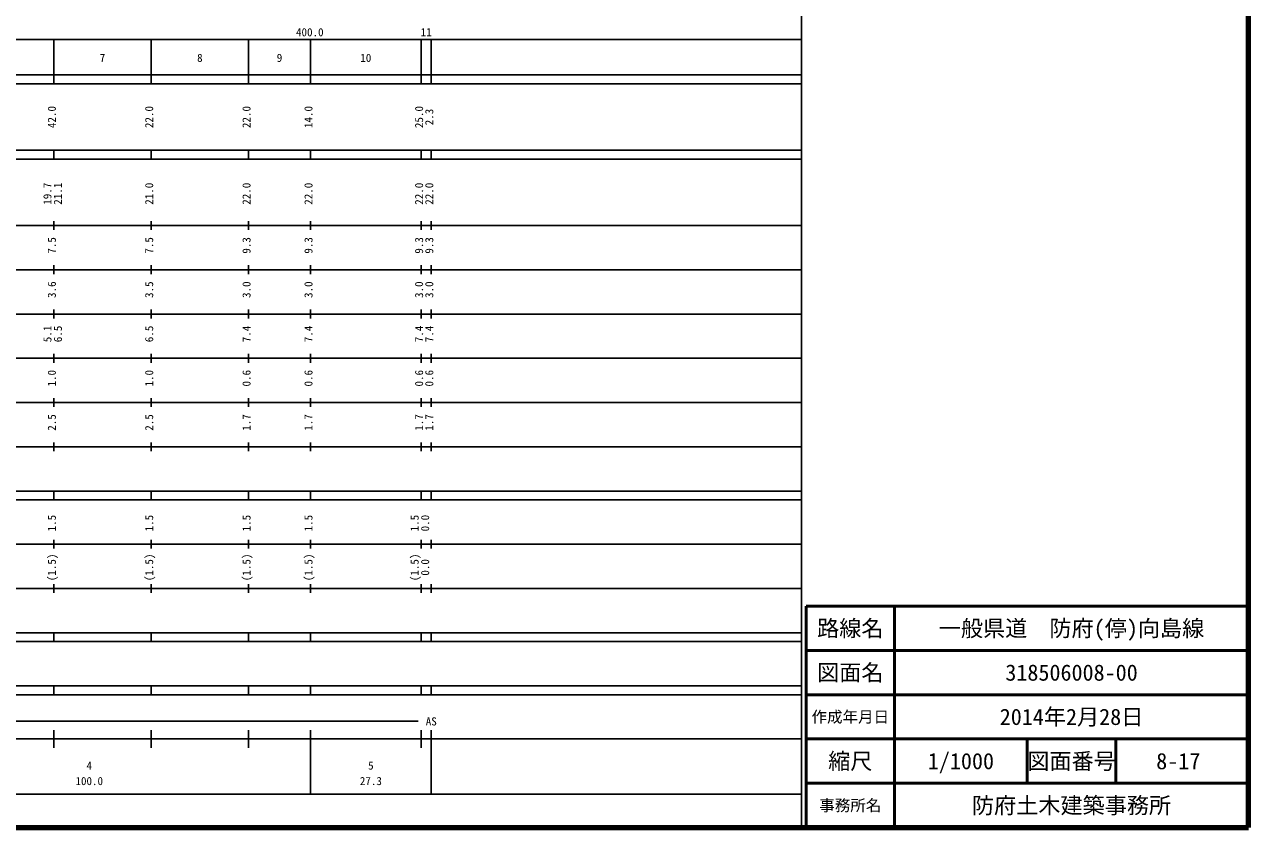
# Model space of a CAD drawing. Units: millimetres on the paper, enlarged 1000 times. Extents: x 40000 to 680000, y 20000 to 380000.
# Drawn here: x 403361 to 680000, y 20000 to 201407 of the extents above; entities that cross this region are included whole.
import ezdxf
from ezdxf.enums import TextEntityAlignment as Align

# ---------------------------------------------------------------- set-up
doc = ezdxf.new("R2010")
doc.units = ezdxf.units.MM
doc.header["$LTSCALE"] = 1000
for name, color, linetype, lineweight in [('M-TTL', 2, 'Continuous', 140), ('M-TTL-BAND', 7, 'Continuous', 25), ('M-TTL-FRAM', 2, 'Continuous', 50), ('M-TTL-LINE', 7, 'Continuous', 50)]:
    doc.layers.add(name, color=color, linetype=linetype, lineweight=lineweight)
doc.layers.add('M-TTL-TXT', color=7, linetype='Continuous')
doc.styles.add('ＭＳ ゴシック', font='')
doc.styles.get('ＭＳ ゴシック').set_extended_font_data('MS Gothic')

msp = doc.modelspace()

# ---------------------------------------------------------------- linework, layer by layer
at = {"layer": 'M-TTL'}
for p, q in [((680000, 20000), (680000, 380000)), ((40000, 20000), (680000, 20000))]:
    msp.add_line(p, q, dxfattribs=at)
at = {"layer": 'M-TTL-BAND'}
for p, q in [((579000, 20000), (579000, 370000)), ((68000, 198000), (579000, 198000)), ((410000, 188000), (410000, 198000)), ((432000, 188000), (432000, 198000)), ((454000, 188000), (454000, 198000)), ((468000, 188000), (468000, 198000)), ((493000, 188000), (493000, 198000)), ((495300, 188000), (495300, 198000)), ((40000, 190000), (579000, 190000)), ((40000, 188000), (579000, 188000)), ((40000, 173000), (579000, 173000)), ((410000, 171000), (410000, 173000)), ((432000, 171000), (432000, 173000)), ((454000, 171000), (454000, 173000)), ((468000, 171000), (468000, 173000)), ((493000, 171000), (493000, 173000)), ((495300, 171000), (495300, 173000)), ((40000, 171000), (579000, 171000)), ((40000, 156000), (579000, 156000)), ((410000, 155000), (410000, 157000)), ((432000, 155000), (432000, 157000)), ((454000, 155000), (454000, 157000)), ((468000, 155000), (468000, 157000)), ((493000, 155000), (493000, 157000)), ((495300, 155000), (495300, 157000)), ((410000, 145000), (410000, 147000)), ((432000, 145000), (432000, 147000)), ((454000, 145000), (454000, 147000)), ((468000, 145000), (468000, 147000)), ((493000, 145000), (493000, 147000)), ((495300, 145000), (495300, 147000)), ((46000, 146000), (579000, 146000)), ((52000, 136000), (579000, 136000)), ((410000, 135000), (410000, 137000)), ((432000, 135000), (432000, 137000)), ((454000, 135000), (454000, 137000)), ((468000, 135000), (468000, 137000)), ((493000, 135000), (493000, 137000)), ((495300, 135000), (495300, 137000)), ((46000, 126000), (579000, 126000)), ((410000, 125000), (410000, 127000)), ((432000, 125000), (432000, 127000)), ((454000, 125000), (454000, 127000)), ((468000, 125000), (468000, 127000)), ((493000, 125000), (493000, 127000)), ((495300, 125000), (495300, 127000)), ((410000, 115000), (410000, 117000)), ((432000, 115000), (432000, 117000)), ((454000, 115000), (454000, 117000)), ((468000, 115000), (468000, 117000)), ((493000, 115000), (493000, 117000)), ((495300, 115000), (495300, 117000)), ((52000, 116000), (579000, 116000)), ((46000, 106000), (579000, 106000)), ((410000, 105000), (410000, 107000)), ((432000, 105000), (432000, 107000)), ((454000, 105000), (454000, 107000)), ((468000, 105000), (468000, 107000)), ((493000, 105000), (493000, 107000)), ((495300, 105000), (495300, 107000)), ((40000, 96000), (579000, 96000)), ((410000, 94000), (410000, 96000)), ((432000, 94000), (432000, 96000)), ((454000, 94000), (454000, 96000)), ((468000, 94000), (468000, 96000)), ((493000, 94000), (493000, 96000)), ((495300, 94000), (495300, 96000)), ((40000, 94000), (579000, 94000)), ((49000, 84000), (579000, 84000)), ((410000, 83000), (410000, 85000)), ((432000, 83000), (432000, 85000)), ((454000, 83000), (454000, 85000)), ((468000, 83000), (468000, 85000)), ((493000, 83000), (493000, 85000)), ((495300, 83000), (495300, 85000)), ((410000, 73000), (410000, 75000)), ((432000, 73000), (432000, 75000)), ((454000, 73000), (454000, 75000)), ((468000, 73000), (468000, 75000)), ((493000, 73000), (493000, 75000)), ((495300, 73000), (495300, 75000)), ((40000, 74000), (579000, 74000)), ((40000, 64000), (579000, 64000)), ((410000, 62000), (410000, 64000)), ((432000, 62000), (432000, 64000)), ((454000, 62000), (454000, 64000)), ((468000, 62000), (468000, 64000)), ((493000, 62000), (493000, 64000)), ((495300, 62000), (495300, 64000)), ((40000, 62000), (579000, 62000)), ((40000, 52000), (579000, 52000)), ((40000, 50000), (579000, 50000)), ((410000, 50000), (410000, 52000)), ((432000, 50000), (432000, 52000)), ((454000, 50000), (454000, 52000)), ((468000, 50000), (468000, 52000)), ((493000, 50000), (493000, 52000)), ((495300, 50000), (495300, 52000)), ((71000, 44000), (492300, 44000)), ((410000, 38000), (410000, 42000)), ((432000, 38000), (432000, 42000)), ((454000, 38000), (454000, 42000)), ((468000, 27500), (468000, 42000)), ((493000, 38000), (493000, 42000)), ((495300, 27500), (495300, 42000)), ((40000, 40000), (579000, 40000)), ((68000, 27500), (579000, 27500))]:
    msp.add_line(p, q, dxfattribs=at)
at = {"layer": 'M-TTL-FRAM'}
for p, q in [((680000, 70000), (580000, 70000)), ((580000, 70000), (580000, 20000))]:
    msp.add_line(p, q, dxfattribs=at)
at = {"layer": 'M-TTL-LINE'}
for p, q in [((600000, 70000), (600000, 20000)), ((680000, 60000), (580000, 60000)), ((680000, 50000), (580000, 50000)), ((680000, 40000), (580000, 40000)), ((630000, 40000), (630000, 30000)), ((650000, 40000), (650000, 30000)), ((680000, 30000), (580000, 30000))]:
    msp.add_line(p, q, dxfattribs=at)

# ---------------------------------------------------------------- texts
at = {"layer": 'M-TTL-BAND', "style": 'ＭＳ ゴシック'}
for s, p in [('400.0', (467844, 198195)), ('11', (494150, 198216)), ('7', (421000, 192405)), ('8', (443000, 192405)), ('9', (461000, 192405)), ('10', (480500, 192405)), ('AS', (495300, 42500)), ('4', (418000, 32523)), ('5', (481650, 32523)), ('100.0', (418000, 29033)), ('27.3', (481650, 29033))]:
    msp.add_text(s, height=1833, dxfattribs=at).set_placement(p, align=Align.BOTTOM_CENTER)
for s, p in [('42.0', (411000, 180500)), ('22.0', (433000, 180500)), ('22.0', (455000, 180500)), ('14.0', (469000, 180500)), ('25.0', (494000, 180500)), ('2.3', (496300, 180500)), ('19.7', (410000, 163174)), ('21.1', (412370, 163174)), ('21.0', (433000, 163174)), ('22.0', (455000, 163174)), ('22.0', (469000, 163174)), ('22.0', (494000, 163174)), ('22.0', (496300, 163174)), ('7.5', (411000, 151500)), ('7.5', (433000, 151500)), ('9.3', (455000, 151500)), ('9.3', (469000, 151500)), ('9.3', (494000, 151500)), ('9.3', (496300, 151500)), ('3.6', (411000, 141500)), ('3.5', (433000, 141500)), ('3.0', (455000, 141500)), ('3.0', (469000, 141500)), ('3.0', (494000, 141500)), ('3.0', (496300, 141500)), ('5.1', (410000, 131500)), ('6.5', (412370, 131500)), ('6.5', (433000, 131500)), ('7.4', (455000, 131500)), ('7.4', (469000, 131500)), ('7.4', (494000, 131500)), ('7.4', (496300, 131500)), ('1.0', (411000, 121500)), ('1.0', (433000, 121500)), ('0.6', (455000, 121500)), ('0.6', (469000, 121500)), ('0.6', (494000, 121500)), ('0.6', (496300, 121500)), ('2.5', (411000, 111500)), ('2.5', (433000, 111500)), ('1.7', (455000, 111500)), ('1.7', (469000, 111500)), ('1.7', (494000, 111500)), ('1.7', (496300, 111500)), ('1.5', (411000, 88764)), ('1.5', (433000, 88764)), ('1.5', (455000, 88764)), ('1.5', (469000, 88764)), ('1.5', (493000, 88764)), ('0.0', (495370, 88764)), ('(1.5)', (411000, 78764)), ('(1.5)', (433000, 78764)), ('(1.5)', (455000, 78764)), ('(1.5)', (469000, 78764)), ('(1.5)', (493000, 78764)), ('0.0', (495370, 78764))]:
    msp.add_text(s, height=1833, rotation=90, dxfattribs=at).set_placement(p, align=Align.BOTTOM_CENTER)
at = {"layer": 'M-TTL-TXT', "style": 'ＭＳ ゴシック'}
for s, height, p in [('路線名', 3666, (590000, 65000)), ('路線名', 3666, (590000, 65000)), ('一般県道\u3000防府(停)向島線', 3666, (640000, 65000)), ('図面名', 3666, (590000, 55000)), ('図面名', 3666, (590000, 55000)), ('318506008-00', 3666, (640000, 55000)), ('2014年2月28日', 3666, (640000, 45000)), ('作成年月日', 2566, (590000, 45000)), ('作成年月日', 2566, (590000, 45000)), ('縮尺', 3666, (590000, 35000)), ('縮尺', 3666, (590000, 35000)), ('1/1000', 3666, (615000, 35000)), ('図面番号', 3666, (640000, 35000)), ('図面番号', 3666, (640000, 35000)), ('8-17', 3666, (664125, 35000)), ('事務所名', 2566, (590000, 25000)), ('事務所名', 2566, (590000, 25000)), ('防府土木建築事務所', 3666, (640000, 25000))]:
    msp.add_text(s, height=height, dxfattribs=at).set_placement(p, align=Align.MIDDLE_CENTER)

doc.saveas('drawing.dxf')
